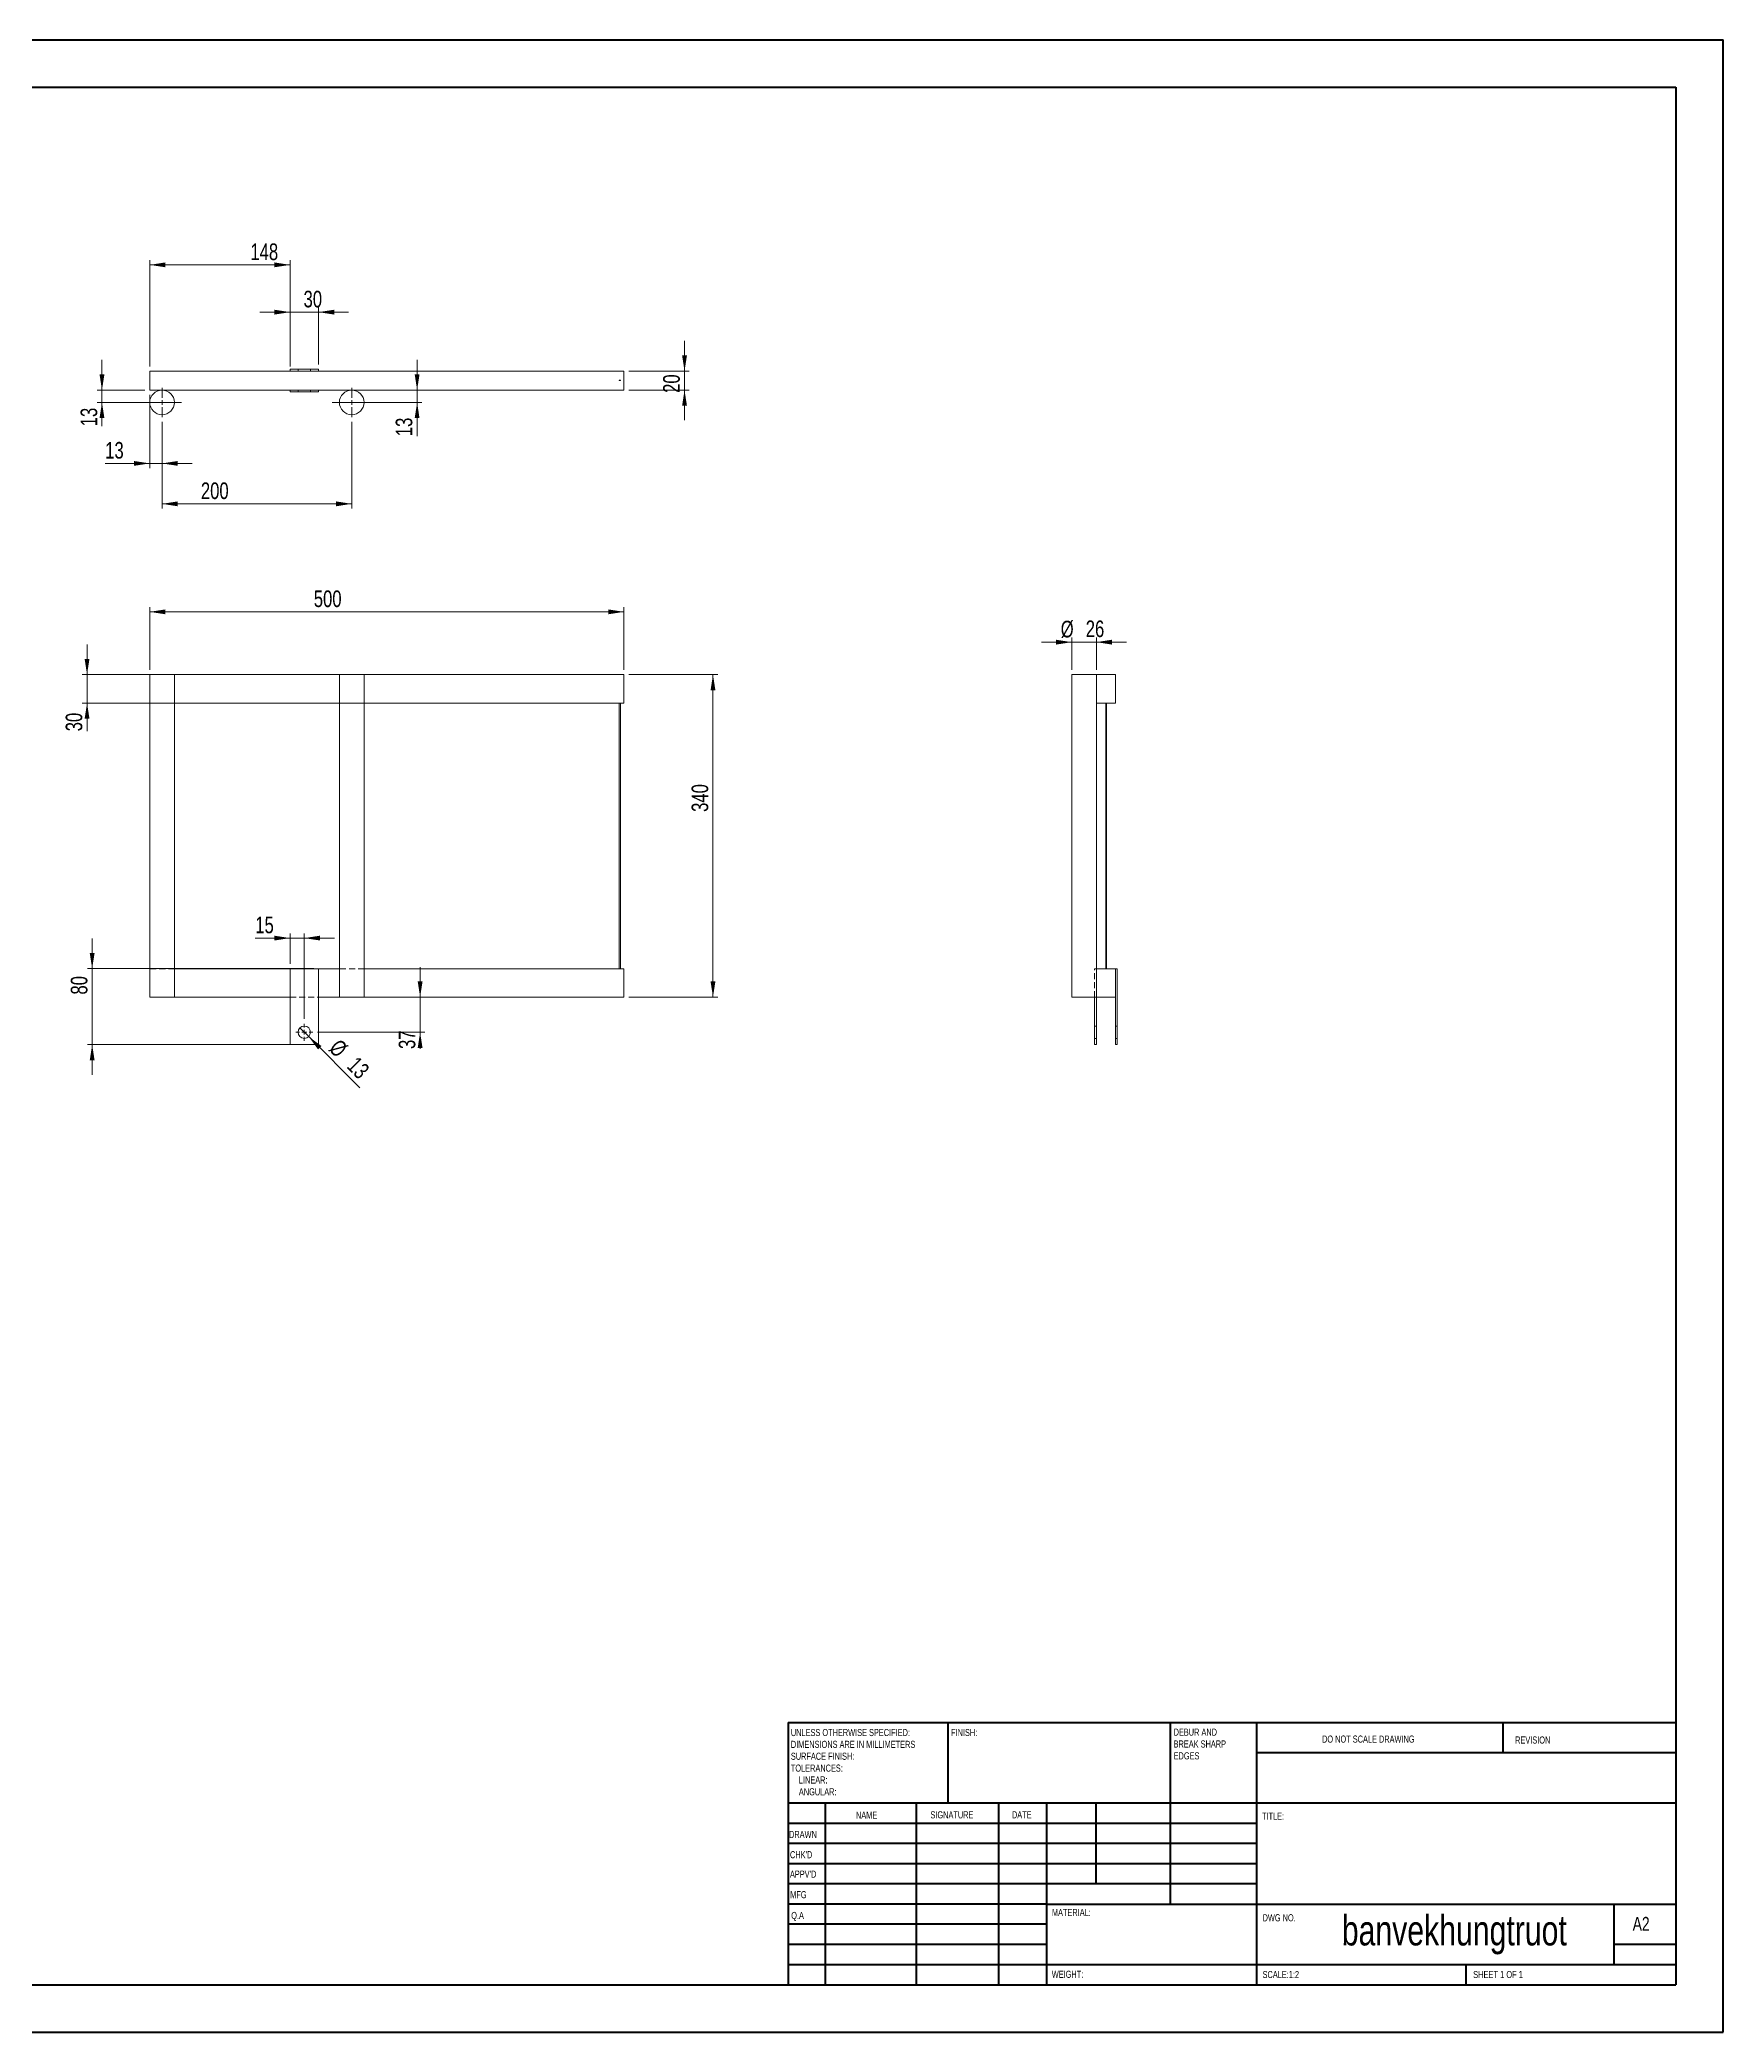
# Model space of a CAD drawing. Header units: millimetres. Extents: x 0 to 594, y 0 to 420.
# Drawn here: x 239.1 to 594.1, y 0.2 to 420.2 of the extents above; entities that cross this region are included whole.
import ezdxf

# ---------------------------------------------------------------- set-up
doc = ezdxf.new("R2010")
doc.units = ezdxf.units.MM
doc.linetypes.add('HIDDEN', pattern=[1.905, 1.27, -0.635])
doc.styles.add('SLDTEXTSTYLE0', font='TXT', dxfattribs={"width": 0.75})
doc.styles.add('SLDTEXTSTYLE1', font='TXT', dxfattribs={"width": 0.6875})
doc.dimstyles.new('SLDDIMSTYLE0', dxfattribs={"dimtxt": 3.5, "dimasz": 3.302, "dimexe": 0, "dimexo": 0.0625, "dimgap": 0.875, "dimtad": 1, "dimlfac": 5, "dimrnd": 1e-09, "dimzin": 12, "dimdsep": 46, "dimtxsty": 'SLDTEXTSTYLE0', "dimsah": 1, "dimcen": 0.09, "dimadec": 0, "dimazin": 3, "dimtfac": 1, "dimtofl": 0, "dimtmove": 0, "dimatfit": 3, "dimfxl": 0, "dimfrac": 2, "dimtolj": 1, "dimtzin": 12, "dimarcsym": 0})
doc.dimstyles.new('SLDDIMSTYLE1', dxfattribs={"dimtxt": 3.5, "dimasz": 3.302, "dimexe": 0, "dimexo": 0.0625, "dimgap": 0.875, "dimtad": 1, "dimlfac": 5, "dimrnd": 1e-09, "dimzin": 12, "dimdsep": 46, "dimtxsty": 'SLDTEXTSTYLE0', "dimsah": 1, "dimcen": 0.09, "dimadec": 0, "dimazin": 3, "dimtfac": 1, "dimtmove": 0, "dimatfit": 0, "dimfxl": 0, "dimfrac": 2, "dimtolj": 1, "dimtzin": 12, "dimarcsym": 0})
doc.dimstyles.new('SLDDIMSTYLE2', dxfattribs={"dimtxt": 3.5, "dimasz": 3.302, "dimexe": 0, "dimexo": 0.0625, "dimgap": 0.875, "dimtad": 1, "dimlfac": 5, "dimrnd": 1e-09, "dimzin": 12, "dimdsep": 46, "dimtxsty": 'SLDTEXTSTYLE0', "dimblk1": 'NONE', "dimsah": 1, "dimcen": 0, "dimadec": 0, "dimazin": 3, "dimtfac": 1, "dimtmove": 0, "dimatfit": 3, "dimldrblk": 'NONE', "dimfxl": 0, "dimfrac": 2, "dimtolj": 1, "dimtzin": 12, "dimarcsym": 0})

# ---------------------------------------------------------------- blocks, each defined once
blk = doc.blocks.new('SW_NOTE_0')
at = {"color": 0, "linetype": 'Continuous', "lineweight": 0, "char_height": 1.5, "attachment_point": 1, "style": 'SLDTEXTSTYLE0'}
for s, insert in [('DEBUR AND', (0, 1.93)), ('BREAK SHARP', (0, -0.57)), ('EDGES', (0, -3.07))]:
    blk.add_mtext(s, dxfattribs=dict(at, insert=insert))
blk = doc.blocks.new('SW_NOTE_1')
at = {"color": 0, "linetype": 'Continuous', "lineweight": 0, "char_height": 1.5, "attachment_point": 1, "style": 'SLDTEXTSTYLE0'}
for s, insert in [('UNLESS OTHERWISE SPECIFIED:', (0, 1.93)), ('SURFACE FINISH:', (0, -3.07)), ('DIMENSIONS ARE IN MILLIMETERS', (0, -0.57)), ('TOLERANCES:', (0, -5.57)), ('LINEAR:', (1.69, -8.07)), ('ANGULAR:', (1.69, -10.57))]:
    blk.add_mtext(s, dxfattribs=dict(at, insert=insert))
blk = doc.blocks.new('_D')
at = {"color": 7, "linetype": 'Continuous', "lineweight": 0}
for p, q in [((363.27, 286.41), (382.05, 286.41)), ((381.05, 218.41), (381.05, 286.41)), ((363.27, 218.41), (382.05, 218.41))]:
    blk.add_line(p, q, dxfattribs=at)
for points in [[(381.05, 286.41), (380.54, 283.1), (381.56, 283.1)], [(381.05, 218.41), (381.56, 221.71), (380.54, 221.71)]]:
    blk.add_solid(points, dxfattribs=at)
at = {"color": 7, "linetype": 'Continuous', "lineweight": 0, "insert": (376.54, 257.46), "char_height": 3.5, "attachment_point": 1, "rotation": 90, "style": 'SLDTEXTSTYLE0'}
blk.add_mtext('340', dxfattribs=at)
blk = doc.blocks.new('_D_1')
at = {"color": 7, "linetype": 'Continuous', "lineweight": 0}
for p, q in [((262.27, 287.41), (262.27, 300.63)), ((262.27, 299.63), (362.27, 299.63)), ((362.27, 287.41), (362.27, 300.63))]:
    blk.add_line(p, q, dxfattribs=at)
for points in [[(262.27, 299.63), (265.57, 299.12), (265.57, 300.14)], [(362.27, 299.63), (358.97, 300.14), (358.97, 299.12)]]:
    blk.add_solid(points, dxfattribs=at)
at = {"color": 7, "linetype": 'Continuous', "lineweight": 0, "insert": (296.87, 304.14), "char_height": 3.5, "attachment_point": 1, "style": 'SLDTEXTSTYLE0'}
blk.add_mtext('500', dxfattribs=at)
blk = doc.blocks.new('_D_2')
at = {"color": 7, "linetype": 'Continuous', "lineweight": 0}
for p, q in [((249.05, 286.41), (249.05, 292.76)), ((311.27, 286.41), (248.05, 286.41)), ((249.05, 280.41), (249.05, 286.41)), ((311.27, 280.41), (248.05, 280.41)), ((249.05, 280.41), (249.05, 274.45))]:
    blk.add_line(p, q, dxfattribs=at)
for points in [[(249.05, 286.41), (249.56, 289.71), (248.54, 289.71)], [(249.05, 280.41), (248.54, 277.1), (249.56, 277.1)]]:
    blk.add_solid(points, dxfattribs=at)
at = {"color": 7, "linetype": 'Continuous', "lineweight": 0, "insert": (244.54, 274.45), "char_height": 3.5, "attachment_point": 1, "rotation": 90, "style": 'SLDTEXTSTYLE0'}
blk.add_mtext('30', dxfattribs=at)
blk = doc.blocks.new('_D_3')
at = {"color": 7, "linetype": 'Continuous', "lineweight": 0}
for p, q in [((250.13, 224.41), (250.13, 230.76)), ((296.87, 224.41), (249.13, 224.41)), ((250.13, 224.41), (250.13, 208.41)), ((296.87, 208.41), (249.13, 208.41)), ((250.13, 208.41), (250.13, 202.06))]:
    blk.add_line(p, q, dxfattribs=at)
for points in [[(250.13, 224.41), (250.64, 227.71), (249.62, 227.71)], [(250.13, 208.41), (249.62, 205.1), (250.64, 205.1)]]:
    blk.add_solid(points, dxfattribs=at)
at = {"color": 7, "linetype": 'Continuous', "lineweight": 0, "insert": (245.62, 218.95), "char_height": 3.5, "attachment_point": 1, "rotation": 90, "style": 'SLDTEXTSTYLE0'}
blk.add_mtext('80', dxfattribs=at)
blk = doc.blocks.new('_D_4')
at = {"color": 7, "linetype": 'Continuous', "lineweight": 0}
for p, q in [((319.29, 218.41), (319.29, 224.76)), ((319.29, 211.01), (319.29, 218.41)), ((297.67, 211.01), (320.29, 211.01)), ((319.29, 211.01), (319.29, 207.48))]:
    blk.add_line(p, q, dxfattribs=at)
for points in [[(319.29, 218.41), (319.8, 221.71), (318.78, 221.71)], [(319.29, 211.01), (318.78, 207.7), (319.8, 207.7)]]:
    blk.add_solid(points, dxfattribs=at)
at = {"color": 7, "linetype": 'Continuous', "lineweight": 0, "insert": (314.78, 207.48), "char_height": 3.5, "attachment_point": 1, "rotation": 90, "style": 'SLDTEXTSTYLE0'}
blk.add_mtext('37', dxfattribs=at)
blk = doc.blocks.new('_D_5')
at = {"color": 7, "linetype": 'Continuous', "lineweight": 0}
for p, q in [((291.87, 225.41), (291.87, 231.85)), ((294.87, 213.81), (294.87, 231.85)), ((291.87, 230.85), (284.53, 230.85)), ((294.87, 230.85), (291.87, 230.85)), ((294.87, 230.85), (301.22, 230.85))]:
    blk.add_line(p, q, dxfattribs=at)
for points in [[(291.87, 230.85), (288.57, 231.36), (288.57, 230.35)], [(294.87, 230.85), (298.17, 230.35), (298.17, 231.36)]]:
    blk.add_solid(points, dxfattribs=at)
at = {"color": 7, "linetype": 'Continuous', "lineweight": 0, "insert": (284.53, 235.37), "char_height": 3.5, "attachment_point": 1, "style": 'SLDTEXTSTYLE0'}
blk.add_mtext('15', dxfattribs=at)
blk = doc.blocks.new('_D_6')
at = {"color": 7, "linetype": 'Continuous', "lineweight": 0}
for q in [(293.95, 211.92), (306.57, 199.3)]:
    blk.add_line((295.79, 210.09), q, dxfattribs=at)
blk.add_solid([(295.79, 210.09), (297.76, 207.39), (298.48, 208.11)], dxfattribs=at)
at = {"color": 7, "linetype": 'Continuous', "lineweight": 0, "char_height": 3.5, "attachment_point": 1, "rotation": 315, "style": 'SLDTEXTSTYLE0'}
for s, insert in [('%%c', (302.32, 209.83)), ('13', (306.09, 206.13))]:
    blk.add_mtext(s, dxfattribs=dict(at, insert=insert))
blk = doc.blocks.new('_NONE')
blk = doc.blocks.new('SW_CENTERMARKSYMBOL_0')
at = {"color": 0, "linetype": 'Continuous', "lineweight": 0}
for p, q in [((-1, 0), (-1.8, 0)), ((0, 0), (-0.5, 0)), ((0, 1), (0, 1.8)), ((0, 0), (0, 0.5)), ((0, 0), (0, -0.5)), ((0, 0), (0.5, 0)), ((1, 0), (1.8, 0)), ((0, -1), (0, -1.8))]:
    blk.add_line(p, q, dxfattribs=at)
blk = doc.blocks.new('_D_7')
at = {"color": 7, "linetype": 'Continuous', "lineweight": 0}
for p, q in [((456.7, 287.41), (456.7, 294.24)), ((461.9, 287.41), (461.9, 294.24)), ((456.7, 293.24), (450.35, 293.24)), ((461.9, 293.24), (456.7, 293.24)), ((461.9, 293.24), (468.25, 293.24))]:
    blk.add_line(p, q, dxfattribs=at)
for points in [[(456.7, 293.24), (453.4, 293.75), (453.4, 292.73)], [(461.9, 293.24), (465.2, 292.73), (465.2, 293.75)]]:
    blk.add_solid(points, dxfattribs=at)
at = {"color": 7, "linetype": 'Continuous', "lineweight": 0, "char_height": 3.5, "attachment_point": 1, "style": 'SLDTEXTSTYLE0'}
for s, insert in [('%%c', (454.38, 297.75)), ('26', (459.66, 297.81))]:
    blk.add_mtext(s, dxfattribs=dict(at, insert=insert))
blk = doc.blocks.new('_D_8')
at = {"color": 7, "linetype": 'Continuous', "lineweight": 0}
for p, q in [((375.05, 350.38), (375.05, 356.73)), ((363.27, 350.38), (376.05, 350.38)), ((375.05, 350.38), (375.05, 346.38)), ((363.27, 346.38), (376.05, 346.38)), ((375.05, 346.38), (375.05, 340.03))]:
    blk.add_line(p, q, dxfattribs=at)
for points in [[(375.05, 350.38), (375.56, 353.68), (374.54, 353.68)], [(375.05, 346.38), (374.54, 343.08), (375.56, 343.08)]]:
    blk.add_solid(points, dxfattribs=at)
at = {"color": 7, "linetype": 'Continuous', "lineweight": 0, "insert": (370.54, 345.79), "char_height": 3.5, "attachment_point": 1, "rotation": 90, "style": 'SLDTEXTSTYLE0'}
blk.add_mtext('20', dxfattribs=at)
blk = doc.blocks.new('_D_9')
at = {"color": 7, "linetype": 'Continuous', "lineweight": 0}
for p, q in [((262.27, 345.38), (262.27, 329.92)), ((264.87, 339.68), (264.87, 329.92)), ((262.27, 330.92), (252.88, 330.92)), ((264.87, 330.92), (262.27, 330.92)), ((264.87, 330.92), (271.22, 330.92))]:
    blk.add_line(p, q, dxfattribs=at)
for points in [[(262.27, 330.92), (258.97, 331.43), (258.97, 330.42)], [(264.87, 330.92), (268.17, 330.42), (268.17, 331.43)]]:
    blk.add_solid(points, dxfattribs=at)
at = {"color": 7, "linetype": 'Continuous', "lineweight": 0, "insert": (252.88, 335.44), "char_height": 3.5, "attachment_point": 1, "style": 'SLDTEXTSTYLE0'}
blk.add_mtext('13', dxfattribs=at)
blk = doc.blocks.new('_D_10')
at = {"color": 7, "linetype": 'Continuous', "lineweight": 0}
for p, q in [((264.87, 339.68), (264.87, 321.4)), ((304.87, 339.68), (304.87, 321.4)), ((304.87, 322.4), (264.87, 322.4))]:
    blk.add_line(p, q, dxfattribs=at)
for points in [[(264.87, 322.4), (268.17, 321.89), (268.17, 322.91)], [(304.87, 322.4), (301.57, 322.91), (301.57, 321.89)]]:
    blk.add_solid(points, dxfattribs=at)
at = {"color": 7, "linetype": 'Continuous', "lineweight": 0, "insert": (273.06, 326.91), "char_height": 3.5, "attachment_point": 1, "style": 'SLDTEXTSTYLE0'}
blk.add_mtext('200', dxfattribs=at)
blk = doc.blocks.new('_D_11')
at = {"color": 7, "linetype": 'Continuous', "lineweight": 0}
for p, q in [((252.2, 346.38), (252.2, 352.73)), ((261.27, 346.38), (251.2, 346.38)), ((252.2, 343.78), (252.2, 346.38)), ((268.97, 343.78), (251.2, 343.78)), ((252.2, 343.78), (252.2, 338.75))]:
    blk.add_line(p, q, dxfattribs=at)
for points in [[(252.2, 346.38), (252.71, 349.68), (251.69, 349.68)], [(252.2, 343.78), (251.69, 340.48), (252.71, 340.48)]]:
    blk.add_solid(points, dxfattribs=at)
at = {"color": 7, "linetype": 'Continuous', "lineweight": 0, "insert": (247.69, 338.75), "char_height": 3.5, "attachment_point": 1, "rotation": 90, "style": 'SLDTEXTSTYLE0'}
blk.add_mtext('13', dxfattribs=at)
blk = doc.blocks.new('_D_12')
at = {"color": 7, "linetype": 'Continuous', "lineweight": 0}
for p, q in [((318.66, 346.38), (318.66, 352.73)), ((318.66, 343.78), (318.66, 346.38)), ((300.77, 343.78), (319.66, 343.78)), ((318.66, 343.78), (318.66, 336.66))]:
    blk.add_line(p, q, dxfattribs=at)
for points in [[(318.66, 346.38), (319.16, 349.68), (318.15, 349.68)], [(318.66, 343.78), (318.15, 340.48), (319.16, 340.48)]]:
    blk.add_solid(points, dxfattribs=at)
at = {"color": 7, "linetype": 'Continuous', "lineweight": 0, "insert": (314.14, 336.66), "char_height": 3.5, "attachment_point": 1, "rotation": 90, "style": 'SLDTEXTSTYLE0'}
blk.add_mtext('13', dxfattribs=at)
blk = doc.blocks.new('_D_13')
at = {"color": 7, "linetype": 'Continuous', "lineweight": 0}
for p, q in [((291.87, 362.81), (285.52, 362.81)), ((291.87, 351.78), (291.87, 363.81)), ((291.87, 362.81), (297.87, 362.81)), ((297.87, 351.78), (297.87, 363.81)), ((297.87, 362.81), (304.22, 362.81))]:
    blk.add_line(p, q, dxfattribs=at)
for points in [[(291.87, 362.81), (288.57, 363.32), (288.57, 362.3)], [(297.87, 362.81), (301.17, 362.3), (301.17, 363.32)]]:
    blk.add_solid(points, dxfattribs=at)
at = {"color": 7, "linetype": 'Continuous', "lineweight": 0, "insert": (294.71, 367.32), "char_height": 3.5, "attachment_point": 1, "style": 'SLDTEXTSTYLE0'}
blk.add_mtext('30', dxfattribs=at)
blk = doc.blocks.new('_D_14')
at = {"color": 7, "linetype": 'Continuous', "lineweight": 0}
for p, q in [((262.27, 351.38), (262.27, 373.78)), ((262.27, 372.78), (291.87, 372.78)), ((291.87, 351.38), (291.87, 373.78))]:
    blk.add_line(p, q, dxfattribs=at)
for points in [[(262.27, 372.78), (265.57, 372.27), (265.57, 373.29)], [(291.87, 372.78), (288.57, 373.29), (288.57, 372.27)]]:
    blk.add_solid(points, dxfattribs=at)
at = {"color": 7, "linetype": 'Continuous', "lineweight": 0, "insert": (283.5, 377.29), "char_height": 3.5, "attachment_point": 1, "style": 'SLDTEXTSTYLE0'}
blk.add_mtext('148', dxfattribs=at)
blk = doc.blocks.new('SW_CENTERMARKSYMBOL_1')
at = {"color": 0, "linetype": 'Continuous', "lineweight": 0}
for p, q in [((-1, 0), (-3.1, 0)), ((0, 0), (-0.5, 0)), ((0, 1), (0, 3.1)), ((0, 0), (0, 0.5)), ((0, 0), (0, -0.5)), ((0, 0), (0.5, 0)), ((1, 0), (3.1, 0)), ((0, -1), (0, -3.1))]:
    blk.add_line(p, q, dxfattribs=at)
blk = doc.blocks.new('SW_CENTERMARKSYMBOL_2')
at = {"color": 0, "linetype": 'Continuous', "lineweight": 0}
for p, q in [((-1, 0), (-3.1, 0)), ((0, 0), (-0.5, 0)), ((0, 1), (0, 3.1)), ((0, 0), (0, 0.5)), ((0, 0), (0, -0.5)), ((0, 0), (0.5, 0)), ((1, 0), (3.1, 0)), ((0, -1), (0, -3.1))]:
    blk.add_line(p, q, dxfattribs=at)

msp = doc.modelspace()

# ---------------------------------------------------------------- linework, layer by layer
at = {"color": 7, "linetype": 'Continuous', "lineweight": 40}
for p, q in [((0.0788, 420.2148), (594.0788, 420.2148)), ((594.0788, 0.2148), (594.0788, 420.2148)), ((25.0788, 410.2148), (584.0788, 410.2148)), ((584.0788, 410.2148), (584.0788, 10.2148)), ((396.8788, 65.4648), (584.0788, 65.4648)), ((396.8788, 65.4648), (396.8788, 10.2148)), ((430.6788, 48.4648), (430.6788, 65.4648)), ((477.4788, 65.4648), (477.4788, 27.2148)), ((495.6788, 65.4648), (495.6788, 10.2148)), ((547.6788, 59.0898), (547.6788, 65.4648)), ((584.0788, 59.0898), (495.6788, 59.0898)), ((584.0788, 48.4648), (396.8788, 48.4648)), ((404.6788, 48.4648), (404.6788, 10.2148)), ((423.8698, 48.4648), (423.8698, 10.2148)), ((441.2778, 48.4648), (441.2778, 10.2148)), ((451.4788, 10.2148), (451.4788, 48.4648)), ((461.8788, 31.4648), (461.8788, 48.4648)), ((495.6788, 44.2148), (396.8788, 44.2148)), ((495.6788, 39.9648), (396.8788, 39.9648)), ((495.6788, 35.7148), (396.8788, 35.7148)), ((495.6788, 31.4648), (396.8788, 31.4648)), ((451.4788, 27.2148), (396.8788, 27.2148)), ((451.4788, 27.2148), (584.0788, 27.2148)), ((571.0788, 14.4648), (571.0788, 27.2148)), ((451.4788, 22.9647), (396.8788, 22.9647)), ((451.4788, 18.7148), (396.8788, 18.7148)), ((584.0788, 18.7148), (571.0788, 18.7148)), ((396.8788, 14.4648), (584.0788, 14.4648)), ((539.8788, 10.2148), (539.8788, 14.4648)), ((25.0788, 10.2148), (584.0788, 10.2148)), ((0.0788, 0.2148), (594.0788, 0.2148))]:
    msp.add_line(p, q, dxfattribs=at)
at = {"color": 7, "linetype": 'Continuous', "lineweight": 15}
for p, q in [((362.2692, 350.3793), (262.2692, 350.3793)), ((262.2692, 346.3793), (262.2692, 350.3793)), ((297.8692, 350.7793), (291.8692, 350.7793)), ((291.8692, 350.7793), (291.8692, 350.3793)), ((297.8692, 350.3793), (297.8692, 350.7793)), ((362.2692, 346.3793), (362.2692, 350.3793)), ((362.2692, 346.3793), (262.2692, 346.3793)), ((291.8692, 346.3793), (291.8692, 345.9793)), ((291.8692, 345.9793), (297.8692, 345.9793)), ((297.8692, 345.9793), (297.8692, 346.3793)), ((262.2692, 286.4054), (262.2692, 218.4054)), ((262.2692, 286.4054), (262.2692, 280.4054)), ((262.2692, 286.4054), (264.8692, 286.4054)), ((264.8692, 286.4054), (267.4692, 286.4054)), ((267.4692, 218.4054), (267.4692, 286.4054)), ((302.2692, 286.4054), (267.4692, 286.4054)), ((302.2692, 286.4054), (302.2692, 218.4054)), ((302.2692, 286.4054), (304.8692, 286.4054)), ((304.8692, 286.4054), (307.4692, 286.4054)), ((307.4692, 218.4054), (307.4692, 286.4054)), ((362.2692, 286.4054), (307.4692, 286.4054)), ((362.2692, 280.4054), (362.2692, 286.4054)), ((456.7015, 286.4054), (456.7015, 218.4054)), ((456.7015, 286.4054), (461.9015, 286.4054)), ((461.9015, 280.4054), (461.9015, 286.4054)), ((461.9015, 286.4054), (465.9015, 286.4054)), ((465.9015, 280.4054), (465.9015, 286.4054)), ((267.4692, 280.4054), (302.2692, 280.4054)), ((307.4692, 280.4054), (362.2692, 280.4054)), ((361.2692, 224.4054), (361.2692, 280.4054)), ((361.5692, 224.4054), (361.5692, 280.4054)), ((461.9015, 224.4054), (461.9015, 280.4054)), ((461.9015, 280.4054), (465.9015, 280.4054)), ((463.9015, 224.4054), (463.9015, 280.4054)), ((464.0015, 224.4054), (464.0015, 280.4054)), ((262.2692, 224.4054), (262.2692, 218.4054)), ((291.8692, 224.4054), (267.4692, 224.4054)), ((291.8692, 224.4054), (297.8692, 224.4054)), ((291.8692, 208.4054), (291.8692, 224.4054)), ((297.8692, 208.4054), (297.8692, 224.4054)), ((302.2692, 224.4054), (297.8692, 224.4054)), ((362.2692, 224.4054), (307.4692, 224.4054)), ((362.2692, 218.4054), (362.2692, 224.4054)), ((461.9015, 218.4054), (461.9015, 224.4054)), ((461.9015, 224.4054), (465.9015, 224.4054)), ((465.9015, 218.4054), (465.9015, 224.4054)), ((465.9015, 224.4054), (466.3015, 224.4054)), ((466.3015, 208.4054), (466.3015, 224.4054)), ((264.8692, 218.4054), (262.2692, 218.4054)), ((267.4692, 218.4054), (264.8692, 218.4054)), ((267.4692, 218.4054), (291.8692, 218.4054)), ((297.8692, 218.4054), (302.2692, 218.4054)), ((304.8692, 218.4054), (302.2692, 218.4054)), ((307.4692, 218.4054), (304.8692, 218.4054)), ((307.4692, 218.4054), (362.2692, 218.4054)), ((461.9015, 218.4054), (456.7015, 218.4054)), ((461.5015, 208.4054), (461.5015, 218.4054)), ((461.9015, 218.4054), (465.9015, 218.4054)), ((461.9015, 208.4054), (461.9015, 218.4054)), ((465.9015, 208.4054), (465.9015, 218.4054)), ((291.8692, 208.4054), (297.8692, 208.4054)), ((461.5015, 208.4054), (461.9015, 208.4054)), ((465.9015, 208.4054), (466.3015, 208.4054))]:
    msp.add_line(p, q, dxfattribs=at)
at = {"color": 7, "linetype": 'HIDDEN', "lineweight": 0}
for p, q in [((293.5692, 350.7793), (293.5692, 350.3793)), ((296.1692, 350.3793), (296.1692, 350.7793)), ((293.5692, 346.3793), (293.5692, 345.9793)), ((296.1692, 345.9793), (296.1692, 346.3793)), ((361.2692, 348.4793), (361.2692, 348.3793)), ((361.5692, 348.4793), (361.2692, 348.4793)), ((361.2692, 348.3793), (361.5692, 348.3793)), ((361.5692, 348.3793), (361.5692, 348.4793)), ((262.2692, 280.4054), (267.4692, 280.4054)), ((302.2692, 280.4054), (307.4692, 280.4054)), ((267.4692, 224.4054), (262.2692, 224.4054)), ((307.4692, 224.4054), (302.2692, 224.4054)), ((461.5015, 218.4054), (461.5015, 224.4054)), ((461.5015, 224.4054), (461.9015, 224.4054)), ((291.8692, 218.4054), (297.8692, 218.4054)), ((461.9015, 212.3054), (461.5015, 212.3054)), ((466.3015, 212.3054), (465.9015, 212.3054)), ((461.5015, 209.7054), (461.9015, 209.7054)), ((465.9015, 209.7054), (466.3015, 209.7054))]:
    msp.add_line(p, q, dxfattribs=at)
at = {"color": 7, "linetype": 'Continuous', "lineweight": 15}
for centre, radius in [((264.8692, 343.7793), 2.6), ((304.8692, 343.7793), 2.6), ((294.8692, 211.0054), 1.3)]:
    msp.add_circle(centre, radius, dxfattribs=at)

# ---------------------------------------------------------------- block references
at = {"color": 7, "linetype": 'Continuous', "lineweight": 0}
for name, p in [('SW_CENTERMARKSYMBOL_1', (264.8692, 343.7793)), ('SW_CENTERMARKSYMBOL_2', (304.8692, 343.7793)), ('SW_CENTERMARKSYMBOL_0', (294.8692, 211.0054)), ('SW_NOTE_1', (397.4725, 62.2022)), ('SW_NOTE_0', (478.1881, 62.2843))]:
    msp.add_blockref(name, p, dxfattribs=at)

# ---------------------------------------------------------------- texts
for s, insert, char_height, attachment_point, style in [('FINISH:', (431.2501, 64.1341), 1.5, 1, 'SLDTEXTSTYLE0'), ('DO NOT SCALE DRAWING', (509.4935, 62.7478), 1.5, 1, 'SLDTEXTSTYLE0'), ('REVISION', (550.2064, 62.5497), 1.5, 1, 'SLDTEXTSTYLE0'), ('NAME', (411.2011, 46.7163), 1.5, 1, 'SLDTEXTSTYLE0'), ('SIGNATURE', (426.9124, 46.7765), 1.5, 1, 'SLDTEXTSTYLE0'), ('DATE', (444.0935, 46.791), 1.5, 1, 'SLDTEXTSTYLE0'), ('TITLE:', (496.835, 46.4931), 1.5, 1, 'SLDTEXTSTYLE0'), ('DRAWN', (397.091, 42.6445), 1.5, 1, 'SLDTEXTSTYLE0'), ("CHK'D", (397.2893, 38.3692), 1.5, 1, 'SLDTEXTSTYLE0'), ("APPV'D", (397.2806, 34.2791), 1.5, 1, 'SLDTEXTSTYLE0'), ('MFG', (397.334, 29.9485), 1.5, 1, 'SLDTEXTSTYLE0'), ('Q.A', (397.5479, 25.5644), 1.5, 1, 'SLDTEXTSTYLE0'), ('MATERIAL:', (452.5247, 26.2008), 1.5, 1, 'SLDTEXTSTYLE0'), ('DWG NO.', (496.9528, 25.0834), 1.5, 1, 'SLDTEXTSTYLE0'), ('banvekhungtruot', (537.3817, 24.8465), 6.35, 2, 'SLDTEXTSTYLE0'), ('A2', (574.9998, 24.5152), 2.91042, 1, 'SLDTEXTSTYLE0'), ('WEIGHT:', (452.4967, 13.1641), 1.4986, 1, 'SLDTEXTSTYLE0'), ('SCALE:1:2', (496.9528, 13.1149), 1.5, 1, 'SLDTEXTSTYLE0'), ('SHEET 1 OF 1', (541.3571, 13.1149), 1.5, 1, 'SLDTEXTSTYLE1')]:
    msp.add_mtext(s, dxfattribs=dict(at, insert=insert, char_height=char_height, attachment_point=attachment_point, style=style))

# ---------------------------------------------------------------- dimensions: what is measured, and where the dimension line sits
for base, p1, p2, dimstyle, picture, middle in [((291.8692, 372.7793), (262.2692, 350.3793), (291.8692, 350.3793), 'SLDDIMSTYLE0', '_D_14', (287.3804, 372.7793)), ((297.8692, 362.8087), (291.8692, 350.7793), (297.8692, 350.7793), 'SLDDIMSTYLE1', '_D_13', (297.2942, 362.8087)), ((262.2692, 333.7021), (264.8692, 343.7793), (262.2692, 346.3793), 'SLDDIMSTYLE1', '_D_9', (255.463, 333.7021)), ((264.8692, 325.1793), (304.8692, 343.7793), (264.8692, 343.7793), 'SLDDIMSTYLE0', '_D_10', (276.9381, 325.1793)), ((362.2692, 302.4054), (262.2692, 286.4054), (362.2692, 286.4054), 'SLDDIMSTYLE0', '_D_1', (300.7492, 302.4054)), ((291.8692, 230.8537), (294.8692, 211.0054), (291.8692, 224.4054), 'SLDDIMSTYLE1', '_D_5', (287.1173, 230.8537))]:
    dim = msp.add_linear_dim(base=base, p1=p1, p2=p2, dimstyle=dimstyle, dxfattribs=at)
    dim.commit()
    dim.dimension.update_dxf_attribs({"geometry": picture, "text_midpoint": middle, "dimtype": 160})
for base, p1, p2, dimstyle, picture, middle in [((372.2692, 346.3793), (362.2692, 350.3793), (362.2692, 346.3793), 'SLDDIMSTYLE1', '_D_8', (372.2692, 348.3793)), ((249.423, 346.3793), (264.8692, 343.7793), (262.2692, 346.3793), 'SLDDIMSTYLE1', '_D_11', (249.423, 341.3348)), ((315.8776, 346.3793), (304.8692, 343.7793), (362.2692, 346.3793), 'SLDDIMSTYLE1', '_D_12', (315.8776, 339.2462)), ((246.2692, 286.4054), (312.2692, 280.4054), (312.2692, 286.4054), 'SLDDIMSTYLE1', '_D_2', (246.2692, 277.036)), ((378.2692, 286.4054), (362.2692, 218.4054), (362.2692, 286.4054), 'SLDDIMSTYLE0', '_D', (378.2692, 261.344)), ((250.1327, 208.4054), (297.8692, 224.4054), (297.8692, 208.4054), 'SLDDIMSTYLE1', '_D_3', (250.1327, 221.5399)), ((319.2922, 218.4054), (294.8692, 211.0054), (297.8692, 218.4054), 'SLDDIMSTYLE1', '_D_4', (319.2922, 210.0688))]:
    dim = msp.add_linear_dim(base=base, p1=p1, p2=p2, angle=90, dimstyle=dimstyle, dxfattribs=at)
    dim.commit()
    dim.dimension.update_dxf_attribs({"geometry": picture, "text_midpoint": middle, "dimtype": 160})
dim = msp.add_linear_dim(base=(456.7015, 293.2404), p1=(461.9015, 286.4054), p2=(456.7015, 286.4054), text='%%c<>', dimstyle='SLDDIMSTYLE1', dxfattribs=at)
dim.commit()
dim.dimension.update_dxf_attribs({"geometry": '_D_7', "text_midpoint": (459.6102, 293.2404), "dimtype": 160})
dim = msp.add_diameter_dim_2p(p1=(293.95, 211.9246), p2=(295.7884, 210.0862), dimstyle='SLDDIMSTYLE2', dxfattribs=at)
dim.commit()
dim.dimension.update_dxf_attribs({"geometry": '_D_6', "text_midpoint": (303.1068, 202.7678), "dimtype": 163})

doc.saveas('drawing.dxf')
